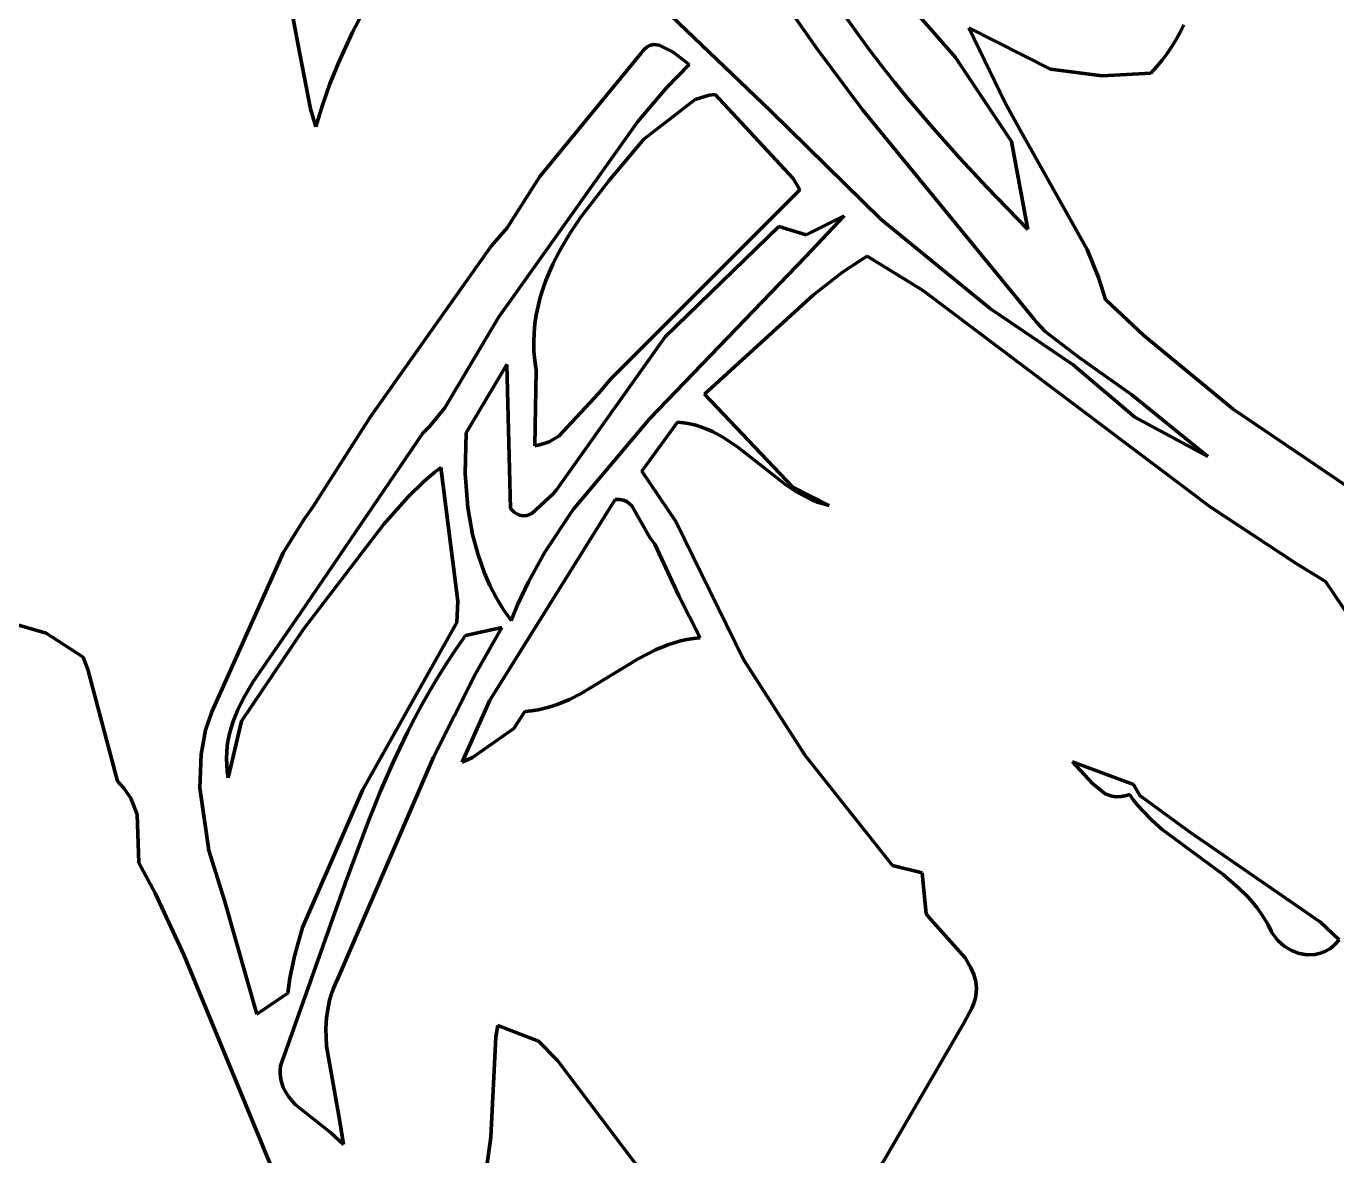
# Model space of a CAD drawing. Header units: millimetres. Extents: x 0 to 11.1, y 0 to 16.2.
# Drawn here: x 4.119 to 5.557, y 8.305 to 9.543 of the extents above; entities that cross this region are included whole.
import ezdxf

# ---------------------------------------------------------------- set-up
doc = ezdxf.new("R2010")
doc.units = ezdxf.units.MM
doc.layers.add('color#0b0b0bff', color=7, linetype='CONTINUOUS', lineweight=100)
doc.layers.add('color#ffffffff', color=7, linetype='CONTINUOUS', lineweight=100)

msp = doc.modelspace()

# ---------------------------------------------------------------- linework, layer by layer
at = {"layer": 'color#0b0b0bff'}
for p, q in [((4.7184, 9.6588), (4.9356, 9.4506)), ((5.1109, 9.5408), (5.0374, 9.6232)), ((4.402, 9.6062), (4.4172, 9.5242)), ((4.4772, 9.5368), (4.5001, 9.5807)), ((4.9864, 9.5189), (4.9622, 9.5534)), ((5.0194, 9.5519), (5.032, 9.534)), ((5.389, 9.5449), (5.3849, 9.5368)), ((4.4619, 9.503), (4.4772, 9.5368)), ((5.032, 9.534), (5.0449, 9.5164)), ((5.1387, 9.5091), (5.1109, 9.5408)), ((5.2428, 9.4961), (5.1532, 9.5417)), ((5.1532, 9.5417), (5.1931, 9.4593)), ((5.3804, 9.5288), (5.3756, 9.521)), ((5.3849, 9.5368), (5.3804, 9.5288)), ((4.4172, 9.5242), (4.4314, 9.4527)), ((4.7954, 9.5159), (4.7938, 9.5137)), ((4.797, 9.5178), (4.7954, 9.5159)), ((4.8004, 9.5207), (4.797, 9.5178)), ((4.804, 9.5224), (4.8004, 9.5207)), ((4.8077, 9.5232), (4.804, 9.5224)), ((4.8134, 9.5226), (4.8077, 9.5232)), ((4.8289, 9.5147), (4.8134, 9.5226)), ((4.8463, 9.5014), (4.8289, 9.5147)), ((5.0369, 9.4512), (4.9864, 9.5189)), ((5.0449, 9.5164), (5.0582, 9.499)), ((5.3756, 9.521), (5.3705, 9.5134)), ((4.4526, 9.48), (4.4619, 9.503)), ((4.7938, 9.5137), (4.6827, 9.3785)), ((4.8214, 9.4753), (4.8463, 9.5014)), ((5.1998, 9.417), (5.1387, 9.5091)), ((5.365, 9.5061), (5.3591, 9.4989)), ((5.3705, 9.5134), (5.365, 9.5061)), ((5.0582, 9.499), (5.0717, 9.4818)), ((5.2994, 9.4888), (5.2428, 9.4961)), ((5.3529, 9.4919), (5.2994, 9.4888)), ((5.3591, 9.4989), (5.3529, 9.4919)), ((4.4443, 9.4566), (4.4526, 9.48)), ((4.7903, 9.4389), (4.8214, 9.4753)), ((5.0717, 9.4818), (5.0855, 9.4647)), ((4.4369, 9.4328), (4.4443, 9.4566)), ((4.853, 9.4629), (4.7968, 9.4194)), ((4.8683, 9.4677), (4.853, 9.4629)), ((4.8748, 9.4686), (4.8683, 9.4677)), ((4.9606, 9.3764), (4.8748, 9.4686)), ((5.0855, 9.4647), (5.1139, 9.4314)), ((5.1931, 9.4593), (5.2091, 9.43)), ((4.4314, 9.4527), (4.4369, 9.4328)), ((4.9356, 9.4506), (5.0569, 9.3314)), ((5.2243, 9.2226), (5.0369, 9.4512)), ((4.6515, 9.2439), (4.7903, 9.4389)), ((5.1139, 9.4314), (5.143, 9.3988)), ((5.2091, 9.43), (5.2829, 9.2986)), ((4.7968, 9.4194), (4.7582, 9.3739)), ((5.2179, 9.3205), (5.1998, 9.417)), ((5.143, 9.3988), (5.1728, 9.3669)), ((4.6827, 9.3785), (4.6469, 9.3222)), ((4.7582, 9.3739), (4.7274, 9.3337)), ((4.9679, 9.3639), (4.9606, 9.3764)), ((4.761, 9.1571), (4.9679, 9.3639)), ((5.1728, 9.3669), (5.2179, 9.3205)), ((4.7274, 9.3337), (4.7162, 9.317)), ((4.974, 9.2903), (5.0165, 9.3352)), ((5.0165, 9.3352), (4.9746, 9.3144)), ((5.0569, 9.3314), (5.177, 9.2334)), ((4.6469, 9.3222), (4.6294, 9.3021)), ((4.7162, 9.317), (4.706, 9.2999)), ((4.9449, 9.3237), (4.8203, 9.2027)), ((4.9746, 9.3144), (4.9449, 9.3237)), ((4.6294, 9.3021), (4.4965, 9.1146)), ((4.706, 9.2999), (4.7013, 9.2911)), ((5.2829, 9.2986), (5.2954, 9.2677)), ((4.7013, 9.2911), (4.6969, 9.2823)), ((4.8034, 9.1131), (4.974, 9.2903)), ((5.0348, 9.2869), (5.0146, 9.2737)), ((5.0418, 9.291), (5.0348, 9.2869)), ((5.1022, 9.2538), (5.0418, 9.291)), ((4.6929, 9.2733), (4.6892, 9.2643)), ((4.6969, 9.2823), (4.6929, 9.2733)), ((5.0146, 9.2737), (4.9829, 9.2489)), ((4.6892, 9.2643), (4.686, 9.2551)), ((5.2954, 9.2677), (5.3029, 9.2437)), ((4.6376, 9.2245), (4.6515, 9.2439)), ((4.6831, 9.2458), (4.6807, 9.2363)), ((4.686, 9.2551), (4.6831, 9.2458)), ((4.9829, 9.2489), (4.8634, 9.1397)), ((5.4178, 9.0161), (5.1022, 9.2538)), ((5.3029, 9.2437), (5.3449, 9.2041)), ((4.6788, 9.2267), (4.6773, 9.217)), ((4.6807, 9.2363), (4.6788, 9.2267)), ((5.177, 9.2334), (5.2676, 9.1718)), ((4.5784, 9.125), (4.6376, 9.2245)), ((4.6773, 9.217), (4.6764, 9.2072)), ((5.2272, 9.2188), (5.2243, 9.2226)), ((5.2368, 9.2084), (5.2272, 9.2188)), ((4.6764, 9.2072), (4.6761, 9.1972)), ((4.8203, 9.2027), (4.7011, 9.0348)), ((5.2743, 9.1801), (5.2368, 9.2084)), ((5.3449, 9.2041), (5.443, 9.1232)), ((4.6761, 9.1972), (4.6763, 9.187)), ((4.6763, 9.187), (4.6771, 9.1767)), ((4.6466, 9.1722), (4.602, 9.0973)), ((4.6506, 9.0144), (4.6466, 9.1722)), ((4.6771, 9.1767), (4.6785, 9.1663)), ((5.2676, 9.1718), (5.3353, 9.1146)), ((5.332, 9.1391), (5.2743, 9.1801)), ((4.6785, 9.1663), (4.6772, 9.0833)), ((4.7472, 9.1405), (4.761, 9.1571)), ((4.7035, 9.0939), (4.7472, 9.1405)), ((4.8634, 9.1397), (4.9597, 9.0382)), ((5.4152, 9.0716), (5.332, 9.1391)), ((4.4965, 9.1146), (4.4342, 9.0168)), ((4.5619, 9.1046), (4.5784, 9.125)), ((4.7194, 9.0132), (4.8034, 9.1131)), ((5.3353, 9.1146), (5.4152, 9.0716)), ((5.443, 9.1232), (5.5677, 9.039)), ((4.5544, 9.097), (4.5619, 9.1046)), ((4.602, 9.0973), (4.6008, 9.0527)), ((4.8337, 9.1092), (4.7945, 9.0553)), ((4.8405, 9.1085), (4.8337, 9.1092)), ((4.8472, 9.1073), (4.8405, 9.1085)), ((4.8536, 9.1057), (4.8472, 9.1073)), ((4.8599, 9.1038), (4.8536, 9.1057)), ((4.866, 9.1014), (4.8599, 9.1038)), ((4.8719, 9.0988), (4.866, 9.1014)), ((4.8834, 9.0926), (4.8719, 9.0988)), ((4.42, 8.8992), (4.5544, 9.097)), ((4.6772, 9.0833), (4.6837, 9.0845)), ((4.6837, 9.0845), (4.6928, 9.0877)), ((4.6928, 9.0877), (4.7035, 9.0939)), ((4.8998, 9.0816), (4.8834, 9.0926)), ((4.9524, 9.0404), (4.8998, 9.0816)), ((4.5679, 9.0545), (4.5556, 9.0441)), ((4.5743, 9.0594), (4.5679, 9.0545)), ((4.5929, 8.9129), (4.5743, 9.0594)), ((4.7945, 9.0553), (4.8319, 9.0003)), ((4.5556, 9.0441), (4.5382, 9.0274)), ((4.6008, 9.0527), (4.6037, 9.0155)), ((4.9635, 9.0332), (4.9524, 9.0404)), ((4.5382, 9.0274), (4.5118, 8.9972)), ((4.6972, 9.0304), (4.6739, 9.0088)), ((4.7011, 9.0348), (4.6972, 9.0304)), ((4.9597, 9.0382), (5.0001, 9.0177)), ((4.9751, 9.0268), (4.9635, 9.0332)), ((4.9811, 9.024), (4.9751, 9.0268)), ((4.4342, 9.0168), (4.4241, 9.0026)), ((4.6037, 9.0155), (4.6089, 8.9861)), ((4.7652, 9.0242), (4.6274, 8.8036)), ((4.6526, 9.0123), (4.6506, 9.0144)), ((4.6546, 9.0105), (4.6526, 9.0123)), ((4.6883, 8.9667), (4.7194, 9.0132)), ((4.7702, 9.0243), (4.7652, 9.0242)), ((4.7745, 9.0234), (4.7702, 9.0243)), ((4.7784, 9.0216), (4.7745, 9.0234)), ((4.7835, 9.0174), (4.7784, 9.0216)), ((4.8034, 8.9828), (4.7835, 9.0174)), ((4.9872, 9.0215), (4.9811, 9.024)), ((4.9935, 9.0194), (4.9872, 9.0215)), ((5.0001, 9.0177), (4.9935, 9.0194)), ((5.5122, 8.9541), (5.4178, 9.0161)), ((4.4241, 9.0026), (4.4011, 8.9658)), ((4.5118, 8.9972), (4.4234, 8.8822)), ((4.6566, 9.0091), (4.6546, 9.0105)), ((4.6605, 9.0073), (4.6566, 9.0091)), ((4.6644, 9.0065), (4.6605, 9.0073)), ((4.6683, 9.0068), (4.6644, 9.0065)), ((4.6739, 9.0088), (4.6683, 9.0068)), ((4.8319, 9.0003), (4.906, 8.8487)), ((4.6089, 8.9861), (4.6146, 8.9646)), ((4.8089, 8.9754), (4.8034, 8.9828)), ((4.8353, 8.9186), (4.8089, 8.9754)), ((4.4011, 8.9658), (4.3229, 8.7915)), ((4.6146, 8.9646), (4.622, 8.9436)), ((4.6702, 8.9341), (4.6883, 8.9667)), ((5.5442, 8.9343), (5.5122, 8.9541)), ((4.622, 8.9436), (4.628, 8.93)), ((4.628, 8.93), (4.6348, 8.9168)), ((4.6582, 8.9089), (4.6702, 8.9341)), ((5.6185, 8.8242), (5.5442, 8.9343)), ((4.5916, 8.8893), (4.5929, 8.9129)), ((4.6348, 8.9168), (4.6425, 8.904)), ((4.8587, 8.8727), (4.8353, 8.9186)), ((4.3679, 8.824), (4.42, 8.8992)), ((4.6425, 8.904), (4.6511, 8.8917)), ((4.6511, 8.8917), (4.6582, 8.9089)), ((4.1413, 8.8776), (4.0985, 8.89)), ((4.4234, 8.8822), (4.3554, 8.7811)), ((4.4882, 8.7055), (4.5916, 8.8893)), ((4.6412, 8.8841), (4.6013, 8.8752)), ((4.6121, 8.8332), (4.6412, 8.8841)), ((4.182, 8.8514), (4.1413, 8.8776)), ((4.6013, 8.8752), (4.591, 8.8605)), ((4.8299, 8.8673), (4.8368, 8.8693)), ((4.8368, 8.8693), (4.844, 8.8708)), ((4.844, 8.8708), (4.8513, 8.872)), ((4.8513, 8.872), (4.8587, 8.8727)), ((4.591, 8.8605), (4.5811, 8.8456)), ((4.7904, 8.8495), (4.8097, 8.8595)), ((4.8097, 8.8595), (4.823, 8.865)), ((4.823, 8.865), (4.8299, 8.8673)), ((4.1872, 8.8377), (4.182, 8.8514)), ((4.5811, 8.8456), (4.5715, 8.8305)), ((4.728, 8.8115), (4.7904, 8.8495)), ((4.906, 8.8487), (4.9737, 8.7434)), ((4.2194, 8.7155), (4.1872, 8.8377)), ((4.5715, 8.8305), (4.5624, 8.8152)), ((4.566, 8.7417), (4.6121, 8.8332)), ((4.3573, 8.8056), (4.3679, 8.824)), ((4.5624, 8.8152), (4.5537, 8.7998)), ((4.7151, 8.805), (4.728, 8.8115)), ((4.3512, 8.7931), (4.3573, 8.8056)), ((4.5537, 8.7998), (4.5453, 8.7842)), ((4.6274, 8.8036), (4.5975, 8.7364)), ((4.6881, 8.7953), (4.695, 8.7972)), ((4.695, 8.7972), (4.7018, 8.7995)), ((4.7018, 8.7995), (4.7151, 8.805)), ((4.3229, 8.7915), (4.3162, 8.7712)), ((4.3462, 8.7803), (4.3512, 8.7931)), ((4.5453, 8.7842), (4.5372, 8.7684)), ((4.6542, 8.7733), (4.6663, 8.7918)), ((4.6663, 8.7918), (4.6737, 8.7925)), ((4.6737, 8.7925), (4.681, 8.7937)), ((4.681, 8.7937), (4.6881, 8.7953)), ((4.3162, 8.7712), (4.3112, 8.7452)), ((4.3409, 8.7607), (4.3424, 8.7673)), ((4.3554, 8.7811), (4.3411, 8.7192)), ((4.3424, 8.7673), (4.3441, 8.7738)), ((4.3441, 8.7738), (4.3462, 8.7803)), ((4.5372, 8.7684), (4.5294, 8.7524)), ((4.609, 8.7415), (4.6542, 8.7733)), ((4.3393, 8.7472), (4.3399, 8.754)), ((4.3399, 8.754), (4.3409, 8.7607)), ((4.5294, 8.7524), (4.5219, 8.7364)), ((4.3112, 8.7452), (4.3097, 8.708)), ((4.3391, 8.7403), (4.3393, 8.7472)), ((4.3393, 8.7334), (4.3391, 8.7403)), ((4.4614, 8.4996), (4.566, 8.7417)), ((4.5975, 8.7364), (4.609, 8.7415)), ((4.9737, 8.7434), (5.0696, 8.6229)), ((4.34, 8.7263), (4.3393, 8.7334)), ((4.3411, 8.7192), (4.34, 8.7263)), ((4.5219, 8.7364), (4.5077, 8.7039)), ((5.2668, 8.7368), (5.3337, 8.7119)), ((5.2886, 8.7129), (5.2668, 8.7368)), ((4.2267, 8.7079), (4.2194, 8.7155)), ((5.3028, 8.7017), (5.2886, 8.7129)), ((5.3337, 8.7119), (5.3408, 8.6996)), ((4.2342, 8.6969), (4.2267, 8.7079)), ((4.2411, 8.6788), (4.2342, 8.6969)), ((4.3097, 8.708), (4.3199, 8.6395)), ((4.4226, 8.555), (4.4882, 8.7055)), ((4.5077, 8.7039), (4.4944, 8.671)), ((5.3098, 8.6991), (5.3028, 8.7017)), ((5.3149, 8.6984), (5.3098, 8.6991)), ((5.3203, 8.6985), (5.3149, 8.6984)), ((5.3261, 8.6998), (5.3203, 8.6985)), ((5.3292, 8.7008), (5.3261, 8.6998)), ((5.3337, 8.6947), (5.3292, 8.7008)), ((5.3408, 8.6996), (5.3952, 8.6599)), ((5.3384, 8.6888), (5.3337, 8.6947)), ((5.3434, 8.6831), (5.3384, 8.6888)), ((5.3539, 8.6725), (5.3434, 8.6831)), ((4.243, 8.6258), (4.2411, 8.6788)), ((4.4944, 8.671), (4.4696, 8.6043)), ((5.3652, 8.6626), (5.3539, 8.6725)), ((5.4319, 8.613), (5.3652, 8.6626)), ((5.3952, 8.6599), (5.5389, 8.5607)), ((4.3199, 8.6395), (4.3368, 8.5845)), ((4.2609, 8.5926), (4.243, 8.6258)), ((5.0696, 8.6229), (5.1021, 8.6149)), ((5.1021, 8.6149), (5.1062, 8.5699)), ((5.4489, 8.5986), (5.4319, 8.613)), ((4.4696, 8.6043), (4.3982, 8.4033)), ((5.4594, 8.5882), (5.4489, 8.5986)), ((4.2928, 8.5244), (4.2609, 8.5926)), ((4.3368, 8.5845), (4.3724, 8.4598)), ((5.4643, 8.5826), (5.4594, 8.5882)), ((5.469, 8.5769), (5.4643, 8.5826)), ((5.1062, 8.5699), (5.1114, 8.5638)), ((5.4734, 8.5708), (5.469, 8.5769)), ((5.4775, 8.5646), (5.4734, 8.5708)), ((4.4137, 8.5235), (4.4226, 8.555)), ((5.1114, 8.5638), (5.149, 8.5217)), ((5.4813, 8.558), (5.4775, 8.5646)), ((5.4847, 8.5511), (5.4813, 8.558)), ((5.5389, 8.5607), (5.5592, 8.5413)), ((5.4863, 8.5483), (5.4847, 8.5511)), ((5.492, 8.5408), (5.4863, 8.5483)), ((5.4989, 8.5346), (5.492, 8.5408)), ((5.5592, 8.5413), (5.5546, 8.5362)), ((4.3885, 8.2922), (4.2928, 8.5244)), ((4.4086, 8.4994), (4.4137, 8.5235)), ((5.5068, 8.5298), (5.4989, 8.5346)), ((5.5152, 8.5266), (5.5068, 8.5298)), ((5.524, 8.5251), (5.5152, 8.5266)), ((5.5328, 8.5254), (5.524, 8.5251)), ((5.5386, 8.5267), (5.5328, 8.5254)), ((5.5442, 8.5289), (5.5386, 8.5267)), ((5.5496, 8.532), (5.5442, 8.5289)), ((5.5546, 8.5362), (5.5496, 8.532)), ((5.149, 8.5217), (5.1554, 8.5109)), ((5.1554, 8.5109), (5.1586, 8.5035)), ((4.4062, 8.4831), (4.4086, 8.4994)), ((4.4585, 8.4935), (4.4614, 8.4996)), ((5.1586, 8.5035), (5.1607, 8.4958)), ((5.1607, 8.4958), (5.1612, 8.4919)), ((4.3724, 8.4598), (4.4062, 8.4831)), ((4.4522, 8.4751), (4.454, 8.4813)), ((4.454, 8.4813), (4.4561, 8.4874)), ((4.4561, 8.4874), (4.4585, 8.4935)), ((5.1607, 8.4796), (5.1597, 8.4754)), ((5.1613, 8.4838), (5.1607, 8.4796)), ((5.1612, 8.4919), (5.1614, 8.4878)), ((5.1614, 8.4878), (5.1613, 8.4838)), ((4.4489, 8.4564), (4.4508, 8.4689)), ((4.4508, 8.4689), (4.4522, 8.4751)), ((5.1565, 8.4666), (5.148, 8.4507)), ((5.1583, 8.471), (5.1565, 8.4666)), ((5.1597, 8.4754), (5.1583, 8.471)), ((4.4481, 8.4438), (4.4489, 8.4564)), ((5.148, 8.4507), (5.0253, 8.2398)), ((4.4487, 8.4248), (4.4481, 8.4438)), ((4.6367, 8.4475), (4.6346, 8.4349)), ((4.6814, 8.4304), (4.6367, 8.4475)), ((4.4633, 8.3421), (4.4487, 8.4248)), ((4.6346, 8.4349), (4.6288, 8.325)), ((4.702, 8.4091), (4.6814, 8.4304)), ((4.8124, 8.2633), (4.702, 8.4091)), ((4.3982, 8.4033), (4.3979, 8.3989)), ((4.3979, 8.3989), (4.3979, 8.3947)), ((4.3979, 8.3947), (4.3983, 8.3907)), ((4.3983, 8.3907), (4.399, 8.3869)), ((4.399, 8.3869), (4.4, 8.3832)), ((4.4, 8.3832), (4.4013, 8.3796)), ((4.4013, 8.3796), (4.403, 8.3762)), ((4.403, 8.3762), (4.407, 8.3698)), ((4.407, 8.3698), (4.4145, 8.3609)), ((4.4145, 8.3609), (4.4532, 8.3302)), ((4.4675, 8.3171), (4.4633, 8.3421)), ((4.4532, 8.3302), (4.4675, 8.3171)), ((4.6288, 8.325), (4.6245, 8.2933))]:
    msp.add_line(p, q, dxfattribs=at)
at = {"layer": 'color#ffffffff'}
for p, q in [((4.9356, 9.4506), (4.7184, 9.6588)), ((5.0374, 9.6232), (5.1109, 9.5408)), ((4.4172, 9.5242), (4.402, 9.6062)), ((4.5001, 9.5807), (4.4772, 9.5368)), ((4.9622, 9.5534), (4.9864, 9.5189)), ((5.032, 9.534), (5.0194, 9.5519)), ((5.3849, 9.5368), (5.389, 9.5449)), ((4.4772, 9.5368), (4.4619, 9.503)), ((5.0449, 9.5164), (5.032, 9.534)), ((5.1109, 9.5408), (5.1387, 9.5091)), ((5.1931, 9.4593), (5.1532, 9.5417)), ((5.1532, 9.5417), (5.2428, 9.4961)), ((5.3756, 9.521), (5.3804, 9.5288)), ((5.3804, 9.5288), (5.3849, 9.5368)), ((4.4314, 9.4527), (4.4172, 9.5242)), ((4.7938, 9.5137), (4.7954, 9.5159)), ((4.7954, 9.5159), (4.797, 9.5178)), ((4.797, 9.5178), (4.8004, 9.5207)), ((4.8004, 9.5207), (4.804, 9.5224)), ((4.804, 9.5224), (4.8077, 9.5232)), ((4.8077, 9.5232), (4.8134, 9.5226)), ((4.8134, 9.5226), (4.8289, 9.5147)), ((4.8289, 9.5147), (4.8463, 9.5014)), ((4.9864, 9.5189), (5.0369, 9.4512)), ((5.0582, 9.499), (5.0449, 9.5164)), ((5.3705, 9.5134), (5.3756, 9.521)), ((4.4619, 9.503), (4.4526, 9.48)), ((4.6827, 9.3785), (4.7938, 9.5137)), ((4.8463, 9.5014), (4.8214, 9.4753)), ((5.1387, 9.5091), (5.1998, 9.417)), ((5.3591, 9.4989), (5.365, 9.5061)), ((5.365, 9.5061), (5.3705, 9.5134)), ((5.0717, 9.4818), (5.0582, 9.499)), ((5.2428, 9.4961), (5.2994, 9.4888)), ((5.2994, 9.4888), (5.3529, 9.4919)), ((5.3529, 9.4919), (5.3591, 9.4989)), ((4.4526, 9.48), (4.4443, 9.4566)), ((4.8214, 9.4753), (4.7903, 9.4389)), ((5.0855, 9.4647), (5.0717, 9.4818)), ((4.4443, 9.4566), (4.4369, 9.4328)), ((4.7968, 9.4194), (4.853, 9.4629)), ((4.853, 9.4629), (4.8683, 9.4677)), ((4.8683, 9.4677), (4.8748, 9.4686)), ((4.8748, 9.4686), (4.9606, 9.3764)), ((5.1139, 9.4314), (5.0855, 9.4647)), ((5.2091, 9.43), (5.1931, 9.4593)), ((4.4369, 9.4328), (4.4314, 9.4527)), ((5.0569, 9.3314), (4.9356, 9.4506)), ((5.0369, 9.4512), (5.2243, 9.2226)), ((4.7903, 9.4389), (4.6515, 9.2439)), ((5.143, 9.3988), (5.1139, 9.4314)), ((5.2829, 9.2986), (5.2091, 9.43)), ((4.7582, 9.3739), (4.7968, 9.4194)), ((5.1998, 9.417), (5.2179, 9.3205)), ((5.1728, 9.3669), (5.143, 9.3988)), ((4.6469, 9.3222), (4.6827, 9.3785)), ((4.7274, 9.3337), (4.7582, 9.3739)), ((4.9606, 9.3764), (4.9679, 9.3639)), ((4.9679, 9.3639), (4.761, 9.1571)), ((5.2179, 9.3205), (5.1728, 9.3669)), ((4.7162, 9.317), (4.7274, 9.3337)), ((5.0165, 9.3352), (4.974, 9.2903)), ((4.9746, 9.3144), (5.0165, 9.3352)), ((5.177, 9.2334), (5.0569, 9.3314)), ((4.6294, 9.3021), (4.6469, 9.3222)), ((4.706, 9.2999), (4.7162, 9.317)), ((4.8203, 9.2027), (4.9449, 9.3237)), ((4.9449, 9.3237), (4.9746, 9.3144)), ((4.4965, 9.1146), (4.6294, 9.3021)), ((4.7013, 9.2911), (4.706, 9.2999)), ((5.2954, 9.2677), (5.2829, 9.2986)), ((4.6969, 9.2823), (4.7013, 9.2911)), ((4.974, 9.2903), (4.8034, 9.1131)), ((5.0146, 9.2737), (5.0348, 9.2869)), ((5.0348, 9.2869), (5.0418, 9.291)), ((5.0418, 9.291), (5.1022, 9.2538)), ((4.6892, 9.2643), (4.6929, 9.2733)), ((4.6929, 9.2733), (4.6969, 9.2823)), ((4.9829, 9.2489), (5.0146, 9.2737)), ((4.686, 9.2551), (4.6892, 9.2643)), ((5.3029, 9.2437), (5.2954, 9.2677)), ((4.6515, 9.2439), (4.6376, 9.2245)), ((4.6807, 9.2363), (4.6831, 9.2458)), ((4.6831, 9.2458), (4.686, 9.2551)), ((4.8634, 9.1397), (4.9829, 9.2489)), ((5.1022, 9.2538), (5.4178, 9.0161)), ((5.3449, 9.2041), (5.3029, 9.2437)), ((4.6773, 9.217), (4.6788, 9.2267)), ((4.6788, 9.2267), (4.6807, 9.2363)), ((5.2676, 9.1718), (5.177, 9.2334)), ((4.6376, 9.2245), (4.5784, 9.125)), ((4.6764, 9.2072), (4.6773, 9.217)), ((5.2243, 9.2226), (5.2272, 9.2188)), ((5.2272, 9.2188), (5.2368, 9.2084)), ((4.6761, 9.1972), (4.6764, 9.2072)), ((4.7011, 9.0348), (4.8203, 9.2027)), ((5.2368, 9.2084), (5.2743, 9.1801)), ((5.443, 9.1232), (5.3449, 9.2041)), ((4.6763, 9.187), (4.6761, 9.1972)), ((4.6771, 9.1767), (4.6763, 9.187)), ((4.602, 9.0973), (4.6466, 9.1722)), ((4.6466, 9.1722), (4.6506, 9.0144)), ((4.6785, 9.1663), (4.6771, 9.1767)), ((5.3353, 9.1146), (5.2676, 9.1718)), ((5.2743, 9.1801), (5.332, 9.1391)), ((4.6772, 9.0833), (4.6785, 9.1663)), ((4.761, 9.1571), (4.7472, 9.1405)), ((4.7472, 9.1405), (4.7035, 9.0939)), ((4.9597, 9.0382), (4.8634, 9.1397)), ((5.332, 9.1391), (5.4152, 9.0716)), ((4.4342, 9.0168), (4.4965, 9.1146)), ((4.5784, 9.125), (4.5619, 9.1046)), ((4.8034, 9.1131), (4.7194, 9.0132)), ((5.4152, 9.0716), (5.3353, 9.1146)), ((5.5677, 9.039), (5.443, 9.1232)), ((4.5619, 9.1046), (4.5544, 9.097)), ((4.6008, 9.0527), (4.602, 9.0973)), ((4.7945, 9.0553), (4.8337, 9.1092)), ((4.8337, 9.1092), (4.8405, 9.1085)), ((4.8405, 9.1085), (4.8472, 9.1073)), ((4.8472, 9.1073), (4.8536, 9.1057)), ((4.8536, 9.1057), (4.8599, 9.1038)), ((4.8599, 9.1038), (4.866, 9.1014)), ((4.866, 9.1014), (4.8719, 9.0988)), ((4.8719, 9.0988), (4.8834, 9.0926)), ((4.5544, 9.097), (4.42, 8.8992)), ((4.6837, 9.0845), (4.6772, 9.0833)), ((4.6928, 9.0877), (4.6837, 9.0845)), ((4.7035, 9.0939), (4.6928, 9.0877)), ((4.8834, 9.0926), (4.8998, 9.0816)), ((4.8998, 9.0816), (4.9524, 9.0404)), ((4.5556, 9.0441), (4.5679, 9.0545)), ((4.5679, 9.0545), (4.5743, 9.0594)), ((4.5743, 9.0594), (4.5929, 8.9129)), ((4.8319, 9.0003), (4.7945, 9.0553)), ((4.5382, 9.0274), (4.5556, 9.0441)), ((4.6037, 9.0155), (4.6008, 9.0527)), ((4.9524, 9.0404), (4.9635, 9.0332)), ((4.5118, 8.9972), (4.5382, 9.0274)), ((4.6739, 9.0088), (4.6972, 9.0304)), ((4.6972, 9.0304), (4.7011, 9.0348)), ((5.0001, 9.0177), (4.9597, 9.0382)), ((4.9635, 9.0332), (4.9751, 9.0268)), ((4.9751, 9.0268), (4.9811, 9.024)), ((4.4241, 9.0026), (4.4342, 9.0168)), ((4.6089, 8.9861), (4.6037, 9.0155)), ((4.6274, 8.8036), (4.7652, 9.0242)), ((4.6506, 9.0144), (4.6526, 9.0123)), ((4.6526, 9.0123), (4.6546, 9.0105)), ((4.7194, 9.0132), (4.6883, 8.9667)), ((4.7652, 9.0242), (4.7702, 9.0243)), ((4.7702, 9.0243), (4.7745, 9.0234)), ((4.7745, 9.0234), (4.7784, 9.0216)), ((4.7784, 9.0216), (4.7835, 9.0174)), ((4.7835, 9.0174), (4.8034, 8.9828)), ((4.9811, 9.024), (4.9872, 9.0215)), ((4.9872, 9.0215), (4.9935, 9.0194)), ((4.9935, 9.0194), (5.0001, 9.0177)), ((5.4178, 9.0161), (5.5122, 8.9541)), ((4.4011, 8.9658), (4.4241, 9.0026)), ((4.4234, 8.8822), (4.5118, 8.9972)), ((4.6546, 9.0105), (4.6566, 9.0091)), ((4.6566, 9.0091), (4.6605, 9.0073)), ((4.6605, 9.0073), (4.6644, 9.0065)), ((4.6644, 9.0065), (4.6683, 9.0068)), ((4.6683, 9.0068), (4.6739, 9.0088)), ((4.906, 8.8487), (4.8319, 9.0003)), ((4.6146, 8.9646), (4.6089, 8.9861)), ((4.8034, 8.9828), (4.8089, 8.9754)), ((4.8089, 8.9754), (4.8353, 8.9186)), ((4.3229, 8.7915), (4.4011, 8.9658)), ((4.622, 8.9436), (4.6146, 8.9646)), ((4.6883, 8.9667), (4.6702, 8.9341)), ((5.5122, 8.9541), (5.5442, 8.9343)), ((4.628, 8.93), (4.622, 8.9436)), ((4.6348, 8.9168), (4.628, 8.93)), ((4.6702, 8.9341), (4.6582, 8.9089)), ((5.5442, 8.9343), (5.6185, 8.8242)), ((4.5929, 8.9129), (4.5916, 8.8893)), ((4.6425, 8.904), (4.6348, 8.9168)), ((4.8353, 8.9186), (4.8587, 8.8727)), ((4.42, 8.8992), (4.3679, 8.824)), ((4.6511, 8.8917), (4.6425, 8.904)), ((4.6582, 8.9089), (4.6511, 8.8917)), ((4.0985, 8.89), (4.1413, 8.8776)), ((4.3554, 8.7811), (4.4234, 8.8822)), ((4.5916, 8.8893), (4.4882, 8.7055)), ((4.6013, 8.8752), (4.6412, 8.8841)), ((4.6412, 8.8841), (4.6121, 8.8332)), ((4.1413, 8.8776), (4.182, 8.8514)), ((4.591, 8.8605), (4.6013, 8.8752)), ((4.8368, 8.8693), (4.8299, 8.8673)), ((4.844, 8.8708), (4.8368, 8.8693)), ((4.8513, 8.872), (4.844, 8.8708)), ((4.8587, 8.8727), (4.8513, 8.872)), ((4.5811, 8.8456), (4.591, 8.8605)), ((4.8097, 8.8595), (4.7904, 8.8495)), ((4.823, 8.865), (4.8097, 8.8595)), ((4.8299, 8.8673), (4.823, 8.865)), ((4.182, 8.8514), (4.1872, 8.8377)), ((4.5715, 8.8305), (4.5811, 8.8456)), ((4.7904, 8.8495), (4.728, 8.8115)), ((4.9737, 8.7434), (4.906, 8.8487)), ((4.1872, 8.8377), (4.2194, 8.7155)), ((4.5624, 8.8152), (4.5715, 8.8305)), ((4.6121, 8.8332), (4.566, 8.7417)), ((4.3679, 8.824), (4.3573, 8.8056)), ((4.5537, 8.7998), (4.5624, 8.8152)), ((4.728, 8.8115), (4.7151, 8.805)), ((4.3573, 8.8056), (4.3512, 8.7931)), ((4.5453, 8.7842), (4.5537, 8.7998)), ((4.5975, 8.7364), (4.6274, 8.8036)), ((4.695, 8.7972), (4.6881, 8.7953)), ((4.7018, 8.7995), (4.695, 8.7972)), ((4.7151, 8.805), (4.7018, 8.7995)), ((4.3162, 8.7712), (4.3229, 8.7915)), ((4.3512, 8.7931), (4.3462, 8.7803)), ((4.5372, 8.7684), (4.5453, 8.7842)), ((4.6663, 8.7918), (4.6542, 8.7733)), ((4.6737, 8.7925), (4.6663, 8.7918)), ((4.681, 8.7937), (4.6737, 8.7925)), ((4.6881, 8.7953), (4.681, 8.7937)), ((4.3112, 8.7452), (4.3162, 8.7712)), ((4.3424, 8.7673), (4.3409, 8.7607)), ((4.3411, 8.7192), (4.3554, 8.7811)), ((4.3441, 8.7738), (4.3424, 8.7673)), ((4.3462, 8.7803), (4.3441, 8.7738)), ((4.5294, 8.7524), (4.5372, 8.7684)), ((4.6542, 8.7733), (4.609, 8.7415)), ((4.3399, 8.754), (4.3393, 8.7472)), ((4.3409, 8.7607), (4.3399, 8.754)), ((4.5219, 8.7364), (4.5294, 8.7524)), ((4.3097, 8.708), (4.3112, 8.7452)), ((4.3393, 8.7472), (4.3391, 8.7403)), ((4.3391, 8.7403), (4.3393, 8.7334)), ((4.566, 8.7417), (4.4614, 8.4996)), ((4.609, 8.7415), (4.5975, 8.7364)), ((5.0696, 8.6229), (4.9737, 8.7434)), ((4.3393, 8.7334), (4.34, 8.7263)), ((4.34, 8.7263), (4.3411, 8.7192)), ((4.5077, 8.7039), (4.5219, 8.7364)), ((5.2668, 8.7368), (5.2886, 8.7129)), ((5.3337, 8.7119), (5.2668, 8.7368)), ((4.2194, 8.7155), (4.2267, 8.7079)), ((5.2886, 8.7129), (5.3028, 8.7017)), ((5.3408, 8.6996), (5.3337, 8.7119)), ((4.2267, 8.7079), (4.2342, 8.6969)), ((4.2342, 8.6969), (4.2411, 8.6788)), ((4.3199, 8.6395), (4.3097, 8.708)), ((4.4882, 8.7055), (4.4226, 8.555)), ((4.4944, 8.671), (4.5077, 8.7039)), ((5.3028, 8.7017), (5.3098, 8.6991)), ((5.3098, 8.6991), (5.3149, 8.6984)), ((5.3149, 8.6984), (5.3203, 8.6985)), ((5.3203, 8.6985), (5.3261, 8.6998)), ((5.3261, 8.6998), (5.3292, 8.7008)), ((5.3292, 8.7008), (5.3337, 8.6947)), ((5.3952, 8.6599), (5.3408, 8.6996)), ((5.3337, 8.6947), (5.3384, 8.6888)), ((5.3384, 8.6888), (5.3434, 8.6831)), ((5.3434, 8.6831), (5.3539, 8.6725)), ((4.2411, 8.6788), (4.243, 8.6258)), ((4.4696, 8.6043), (4.4944, 8.671)), ((5.3539, 8.6725), (5.3652, 8.6626)), ((5.3652, 8.6626), (5.4319, 8.613)), ((5.5389, 8.5607), (5.3952, 8.6599)), ((4.3368, 8.5845), (4.3199, 8.6395)), ((4.243, 8.6258), (4.2609, 8.5926)), ((5.1021, 8.6149), (5.0696, 8.6229)), ((5.1062, 8.5699), (5.1021, 8.6149)), ((5.4319, 8.613), (5.4489, 8.5986)), ((4.3982, 8.4033), (4.4696, 8.6043)), ((5.4489, 8.5986), (5.4594, 8.5882)), ((4.2609, 8.5926), (4.2928, 8.5244)), ((4.3724, 8.4598), (4.3368, 8.5845)), ((5.4594, 8.5882), (5.4643, 8.5826)), ((5.4643, 8.5826), (5.469, 8.5769)), ((5.1114, 8.5638), (5.1062, 8.5699)), ((5.469, 8.5769), (5.4734, 8.5708)), ((5.4734, 8.5708), (5.4775, 8.5646)), ((4.4226, 8.555), (4.4137, 8.5235)), ((5.149, 8.5217), (5.1114, 8.5638)), ((5.4775, 8.5646), (5.4813, 8.558)), ((5.4813, 8.558), (5.4847, 8.5511)), ((5.5592, 8.5413), (5.5389, 8.5607)), ((5.4847, 8.5511), (5.4863, 8.5483)), ((5.4863, 8.5483), (5.492, 8.5408)), ((5.492, 8.5408), (5.4989, 8.5346)), ((5.5546, 8.5362), (5.5592, 8.5413)), ((4.2928, 8.5244), (4.3885, 8.2922)), ((4.4137, 8.5235), (4.4086, 8.4994)), ((5.4989, 8.5346), (5.5068, 8.5298)), ((5.5068, 8.5298), (5.5152, 8.5266)), ((5.5152, 8.5266), (5.524, 8.5251)), ((5.524, 8.5251), (5.5328, 8.5254)), ((5.5328, 8.5254), (5.5386, 8.5267)), ((5.5386, 8.5267), (5.5442, 8.5289)), ((5.5442, 8.5289), (5.5496, 8.532)), ((5.5496, 8.532), (5.5546, 8.5362)), ((5.1554, 8.5109), (5.149, 8.5217)), ((5.1586, 8.5035), (5.1554, 8.5109)), ((4.4086, 8.4994), (4.4062, 8.4831)), ((4.4614, 8.4996), (4.4585, 8.4935)), ((5.1607, 8.4958), (5.1586, 8.5035)), ((5.1612, 8.4919), (5.1607, 8.4958)), ((4.4062, 8.4831), (4.3724, 8.4598)), ((4.454, 8.4813), (4.4522, 8.4751)), ((4.4561, 8.4874), (4.454, 8.4813)), ((4.4585, 8.4935), (4.4561, 8.4874)), ((5.1597, 8.4754), (5.1607, 8.4796)), ((5.1607, 8.4796), (5.1613, 8.4838)), ((5.1614, 8.4878), (5.1612, 8.4919)), ((5.1613, 8.4838), (5.1614, 8.4878)), ((4.4508, 8.4689), (4.4489, 8.4564)), ((4.4522, 8.4751), (4.4508, 8.4689)), ((5.148, 8.4507), (5.1565, 8.4666)), ((5.1565, 8.4666), (5.1583, 8.471)), ((5.1583, 8.471), (5.1597, 8.4754)), ((4.4489, 8.4564), (4.4481, 8.4438)), ((5.0253, 8.2398), (5.148, 8.4507)), ((4.4481, 8.4438), (4.4487, 8.4248)), ((4.6346, 8.4349), (4.6367, 8.4475)), ((4.6367, 8.4475), (4.6814, 8.4304)), ((4.4487, 8.4248), (4.4633, 8.3421)), ((4.6288, 8.325), (4.6346, 8.4349)), ((4.6814, 8.4304), (4.702, 8.4091)), ((4.702, 8.4091), (4.8124, 8.2633)), ((4.3979, 8.3989), (4.3982, 8.4033)), ((4.3979, 8.3947), (4.3979, 8.3989)), ((4.3983, 8.3907), (4.3979, 8.3947)), ((4.399, 8.3869), (4.3983, 8.3907)), ((4.4, 8.3832), (4.399, 8.3869)), ((4.4013, 8.3796), (4.4, 8.3832)), ((4.403, 8.3762), (4.4013, 8.3796)), ((4.407, 8.3698), (4.403, 8.3762)), ((4.4145, 8.3609), (4.407, 8.3698)), ((4.4532, 8.3302), (4.4145, 8.3609)), ((4.4633, 8.3421), (4.4675, 8.3171)), ((4.4675, 8.3171), (4.4532, 8.3302)), ((4.6245, 8.2933), (4.6288, 8.325))]:
    msp.add_line(p, q, dxfattribs=at)

doc.saveas('drawing.dxf')
